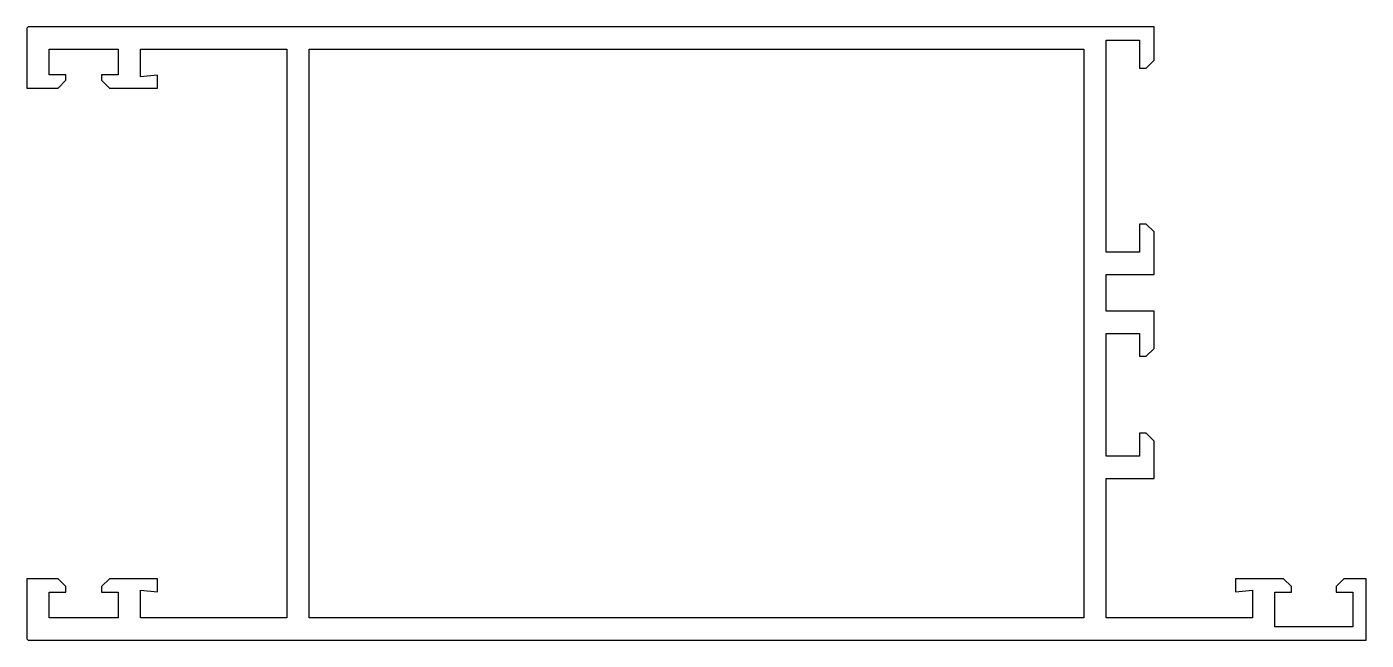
# Model space of a CAD drawing. Extents: x 281 to 401, y 148 to 203.
import ezdxf

# ---------------------------------------------------------------- set-up
doc = ezdxf.new("R2010")
doc.units = 0
doc.header["$LTSCALE"] = 15
doc.layers.add('MAVI', color=7, linetype='CONTINUOUS')

msp = doc.modelspace()

# ---------------------------------------------------------------- linework, layer by layer
at = {"layer": 'MAVI', "color": 0, "linetype": 'CONTINUOUS'}
msp.add_lwpolyline([(378.03, 177.59), (378.03, 180.89), (382.33, 180.89), (382.33, 184.69), (381.63, 185.39), (381.03, 185.39), (381.03, 182.89), (378.03, 182.89), (378.03, 201.89), (381.03, 201.89), (381.03, 199.39), (381.63, 199.39), (382.33, 200.09), (382.33, 203.09), (281.53, 203.09, 0.414214), (281.33, 202.89), (281.33, 197.59), (284.13, 197.59), (284.83, 198.29), (284.83, 198.79), (283.33, 198.79), (283.33, 201.09), (289.53, 201.09), (289.53, 198.79), (288.03, 198.79), (288.03, 198.29), (288.73, 197.59), (293.03, 197.59), (293.03, 198.74), (291.53, 198.59), (291.53, 201.09), (304.63, 201.09), (304.63, 150.09), (291.53, 150.09), (291.53, 152.59), (293.03, 152.44), (293.03, 153.59), (288.73, 153.59), (288.03, 152.89), (288.03, 152.39), (289.53, 152.39), (289.53, 150.09), (283.33, 150.09), (283.33, 152.39), (284.83, 152.39), (284.83, 152.89), (284.13, 153.59), (281.33, 153.59), (281.33, 148.29, 0.414214), (281.53, 148.09), (401.33, 148.09), (401.33, 153.59), (399.33, 153.59), (398.63, 152.89), (398.63, 152.39), (400.13, 152.39), (400.13, 149.29), (393.13, 149.29), (393.13, 152.39), (394.63, 152.39), (394.63, 152.89), (393.93, 153.59), (389.63, 153.59), (389.63, 152.44), (391.13, 152.59), (391.13, 150.09), (378.03, 150.09), (378.03, 162.59), (382.33, 162.59), (382.33, 165.94), (381.63, 166.64), (381.03, 166.64), (381.03, 164.59), (378.03, 164.59), (378.03, 175.59), (381.03, 175.59), (381.03, 173.54), (381.63, 173.54), (382.33, 174.24), (382.33, 177.59)], format="xyb", close=True, dxfattribs=at)
msp.add_lwpolyline([(376.03, 201.09), (376.03, 150.09), (306.63, 150.09), (306.63, 201.09)], close=True, dxfattribs=at)

doc.saveas('drawing.dxf')
